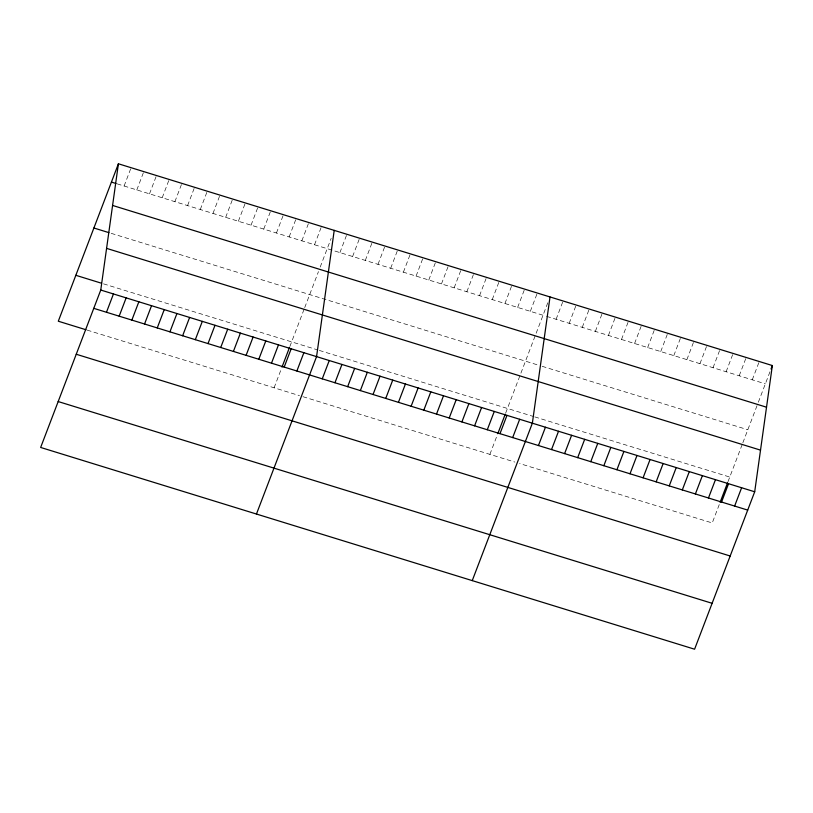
<?xml version="1.0" encoding="UTF-8"?>
<svg xmlns="http://www.w3.org/2000/svg" width="813" height="813" viewBox="0 0 813 813"><rect width="100%" height="100%" fill="white"/><g stroke="black" fill="none" stroke-linecap="round" stroke-linejoin="round"><path stroke-width="0.61" stroke-dasharray="4.07 3.05" d="M124.115 186.004L131.106 167.702M136.818 189.927L143.799 171.624M149.511 193.84L156.492 175.537M162.204 197.762L169.195 179.449M174.897 201.675L181.888 183.372M187.59 205.587L194.581 187.285M200.283 209.51L207.274 191.207M212.976 213.423L219.967 195.12M225.668 217.345L232.66 199.033M238.361 221.258L245.353 202.955M251.054 225.171L258.046 206.868M263.758 229.093L270.739 210.78M276.45 233.006L283.442 214.703M289.143 236.918L296.135 218.616M301.836 240.841L308.828 222.538M314.529 244.754L321.521 226.451M274.103 387.791L281.115 369.427M289.875 346.47L304.275 308.767M304.723 307.588L318.462 271.623M320.21 267.04L331.155 238.372M339.915 252.589L346.907 234.286M352.608 256.502L359.6 238.199M365.301 260.424L372.293 242.111M378.004 264.337L384.986 246.034M390.697 268.249L397.679 249.947M403.39 272.172L410.382 253.869M416.083 276.085L423.075 257.782M428.776 280.007L435.768 261.695M441.469 283.92L448.461 265.617M454.162 287.832L461.154 269.53M466.855 291.755L473.847 273.442M479.548 295.668L486.54 277.365M492.251 299.58L499.233 281.278M504.944 303.503L511.926 285.2M517.637 307.416L524.629 289.113M530.33 311.338L537.322 293.026M489.893 454.365L496.906 436.002M505.676 413.055L547.83 302.67M556.102 319.285L563.094 300.983M569.181 323.32L576.173 305.017M582.26 327.354L589.252 309.052M595.34 331.389L602.331 313.086M608.419 335.423L615.411 317.121M621.498 339.458L628.479 321.155M634.577 343.493L641.559 325.19M647.656 347.527L654.638 329.224M660.735 351.562L667.717 333.259M673.804 355.606L680.796 337.293M686.883 359.641L693.875 341.328M699.963 363.675L706.954 345.362M713.042 367.71L720.033 349.397M726.121 371.744L733.113 353.442M739.2 375.779L746.192 357.476M752.279 379.813L759.271 361.511M719.251 504.599L712.239 522.962L519.619 463.542M728.011 481.652L742.411 443.949M742.858 442.76L757.909 403.36M758.346 402.211L770.165 371.267M117.194 183.87L545.401 315.983M546.59 316.348L765.358 383.848M111.208 233.341L538.572 365.2M542.139 366.297L747.828 429.752M103.525 283.849L317.019 349.712M319.326 350.423L533.582 416.53M534.771 416.896L729.769 477.058M87.154 330.108L299.489 395.626M302.954 396.693L514.863 462.069"/><path stroke-width="1.22" d="M100.761 290.038L118.413 163.789L772.35 365.545L754.698 491.784L694.587 649.211L40.65 447.455L100.761 290.038L754.698 491.784M334.214 230.364L316.562 356.612L256.451 514.04M550.015 296.948L532.363 423.197L472.251 580.614M118.413 163.789L58.302 321.216L85.995 329.753M106.473 312.253L113.454 293.95M119.165 316.176L126.147 297.863M131.858 320.088L138.85 301.786M144.551 324.001L151.543 305.698M157.244 327.924L164.236 309.621M169.937 331.836L176.929 313.533M182.63 335.759L189.622 317.446M195.323 339.671L202.315 321.369M208.016 343.584L215.008 325.281M220.719 347.507L227.701 329.194M233.412 351.419L240.394 333.117M246.105 355.332L253.097 337.029M258.798 359.255L265.79 340.952M271.491 363.167L278.483 344.864M281.989 367.13L289.438 347.618M284.184 367.09L291.176 348.777M296.877 371.002L303.869 352.7M322.263 378.838L329.255 360.525M334.956 382.75L341.948 364.448M347.659 386.663L354.641 368.36M360.352 390.586L367.334 372.283M373.045 394.498L380.037 376.195M385.738 398.421L392.73 380.108M398.431 402.333L405.423 384.031M411.124 406.246L418.116 387.943M423.817 410.169L430.809 391.866M436.51 414.081L443.502 395.779M449.203 417.994L456.195 399.691M461.906 421.917L468.888 403.614M474.599 425.829L481.581 407.526M487.292 429.752L494.284 411.439M497.79 433.705L505.239 414.203M499.985 433.664L506.977 415.362M512.678 437.577L519.67 419.274M538.45 445.534L545.442 427.232M551.529 449.569L558.521 431.266M564.608 453.603L571.6 435.301M577.687 457.638L584.679 439.335M590.766 461.672L597.758 443.37M603.846 465.707L610.837 447.404M616.925 469.741L623.917 451.439M630.004 473.776L636.996 455.473M643.083 477.81L650.065 459.508M656.162 481.845L663.144 463.542M669.241 485.879L676.223 467.577M682.32 489.914L689.302 471.611M695.4 493.948L702.381 475.646M708.469 497.983L715.46 479.68M720.125 502.302L727.574 482.79M771.039 368.97L772.35 365.545M721.548 502.028L728.539 483.715M734.627 506.062L741.619 487.749M111.422 182.092L116.046 183.514M112.59 205.445L766.527 407.201M93.891 228.006L108.891 232.63M106.584 248.372L760.521 450.128M75.833 275.302L101.219 283.137M93.769 308.34L747.706 510.097M76.239 354.244L730.176 556.001M58.18 401.551L712.117 603.307"/></g></svg>
